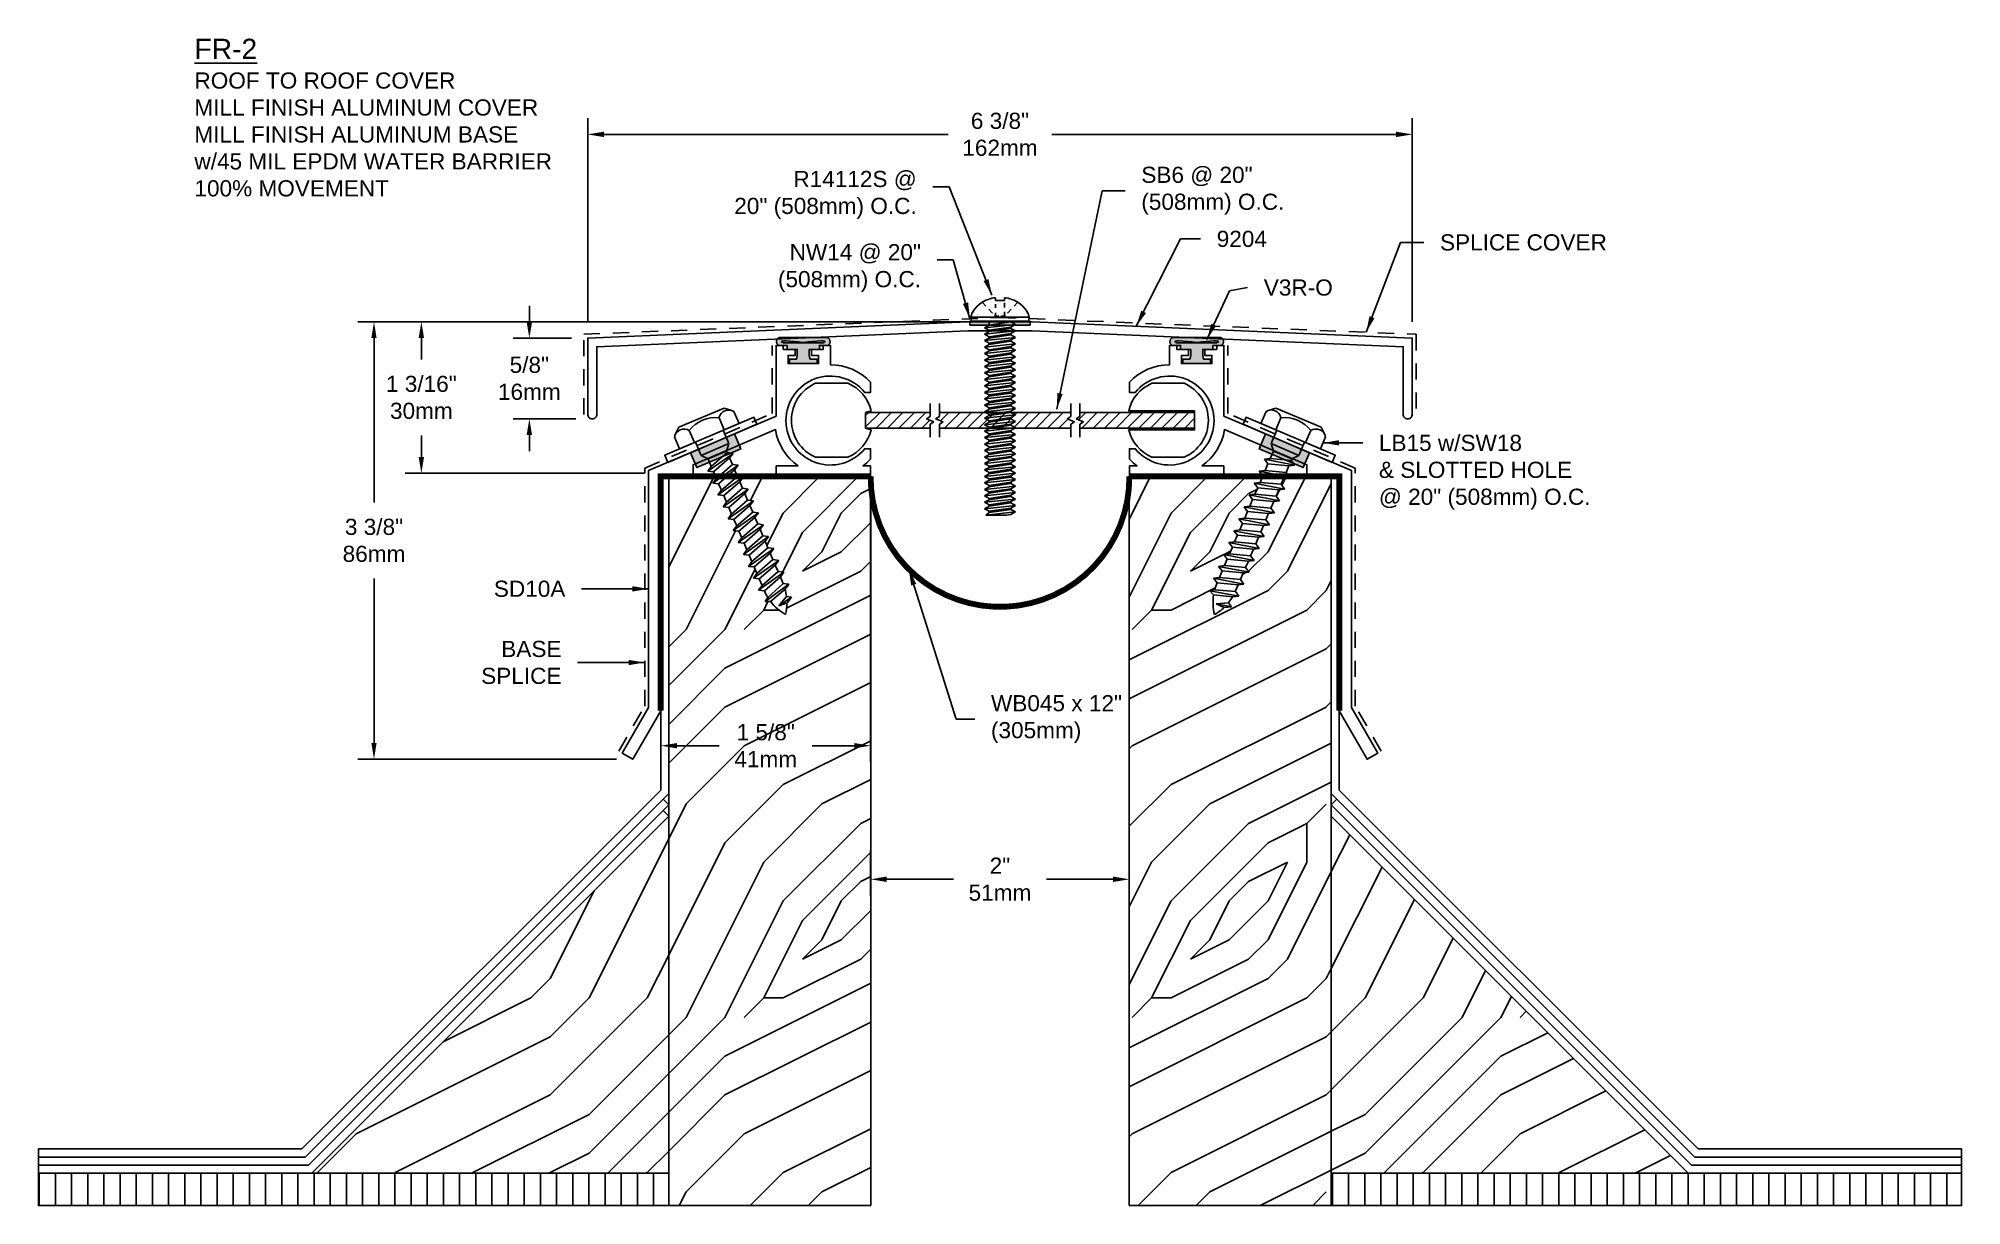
# Model space of a CAD drawing. Header units: inches. Extents: x 1 to 15.9, y 1.5 to 10.6.
import ezdxf

# ---------------------------------------------------------------- set-up
doc = ezdxf.new("R2010")
doc.units = ezdxf.units.IN
doc.header["$MEASUREMENT"] = 0
doc.linetypes.add('DASHED2', pattern=[0.375, 0.25, -0.125])
for name, color, linetype in [('ANCHORS', 4, 'Continuous'), ('CONDITIONS', 1, 'Continuous'), ('DIMENSIONS', 3, 'Continuous'), ('FILLERS', 2, 'Continuous'), ('METALS', 7, 'Continuous'), ('TEXT', 2, 'Continuous')]:
    doc.layers.add(name, color=color, linetype=linetype)
doc.styles.add('ARIAL', font='arial.ttf')
doc.dimstyles.new('Arial', dxfattribs={"dimtxt": 0.125, "dimasz": 0.125, "dimexe": 0.125, "dimexo": 0.125, "dimgap": 0.125, "dimtad": 0, "dimtih": 1, "dimtoh": 1, "dimdec": 4, "dimzin": 3, "dimdsep": 46, "dimlunit": 4, "dimtxsty": 'ARIAL', "dimcen": 0.125, "dimadec": 0, "dimazin": 0, "dimtfac": 1, "dimtdec": 4, "dimtofl": 0, "dimtmove": 0, "dimatfit": 3, "dimfxl": 0, "dimfrac": 2, "dimtolj": 1, "dimtzin": 0, "dimarcsym": 0})
pattern_1 = [(0, (0.6, 0.15), (3, 3), [0.15, -2.85]), (90, (1.8, 1.2), (-3, 3), [0.3, -2.7]), (45, (1.2, 0.9), (3e-16, 3), [0.2121, -0.6363, 0.2121, -0.4242, 1.485, -1.27294]), (45, (0.45, 0), (3e-16, 3), [0.21213, -0.42426, 0.21213, -3.39412]), (45, (1.5, 0.3), (3e-16, 3), [0.21213, -4.0305]), (45, (1.8, 0.15), (3e-16, 3), [0.21213, -4.0305]), (45, (1.35, 0.45), (3e-16, 3), [0.21213, -4.0305]), (45, (1.2, 0.6), (3e-16, 3), [0.42426, -3.8184]), (45, (1.95, 2.85), (3e-16, 3), [0.42426, -3.8184]), (45, (0.9, 0.75), (3e-16, 3), [0.8485, -3.3941]), (45, (0.75, 0.9), (3e-16, 3), [0.8485, -3.3941]), (45, (2.7, 1.8), (3e-16, 3), [0.8485, -3.3941]), (45, (0.6, 1.2), (3e-16, 3), [0.6364, -3.60624]), (45, (0, 1.65), (3e-16, 3), [0.6364, -3.60624]), (45, (0.3, 1.35), (3e-16, 3), [0.6364, -3.60624]), (45, (2.25, 2.25), (3e-16, 3), [1.06066, -3.182]), (45, (1.95, 2.4), (3e-16, 3), [1.06066, -3.182]), (45, (2.25, 1.65), (3e-16, 3), [1.4849, -2.7577]), (26.565, (0.9, 0.45), (3, 1e-09), [0.3354, -6.3728]), (26.565, (1.5, 1.35), (3, 1e-09), [0.3354, -6.3728]), (26.565, (1.35, 1.05), (3, 1e-09), [0.3354, -6.3728]), (26.565, (0.75, 0.15), (3, 1e-09), [0.6708, -6.0374]), (26.565, (1.35, 1.5), (3, 1e-09), [1.00623, -5.70197]), (26.565, (1.05, 1.65), (3, 1e-09), [1.34164, -5.36656]), (26.565, (0.75, 1.8), (3, 1e-09), [1.34164, -5.36656]), (26.565, (0.3, 2.7), (3, 1e-09), [1.34164, -5.36656]), (26.565, (0.3, 2.4), (3, 1e-09), [1.67705, -5.03115]), (26.565, (0.45, 2.1), (3, 1e-09), [1.67705, -5.03115]), (63.435, (1.5, 0.9), (2e-10, 3), [0.3354, -6.3728]), (63.435, (1.05, 0.6), (2e-10, 3), [0.3354, -6.3728]), (63.435, (0.6, 0.15), (2e-10, 3), [0.6708, -6.0374]), (63.435, (1.5, 0.6), (2e-10, 3), [0.6708, -6.0374]), (63.435, (0.3, 0), (2e-10, 3), [1.00623, -5.70197]), (63.435, (0, 0), (2e-10, 3), [1.34164, -5.36656]), (63.435, (2.7, 0.15), (2e-10, 3), [1.34164, -5.36656]), (63.435, (1.65, 0.45), (2e-10, 3), [1.34164, -5.36656]), (63.435, (2.25, 0.15), (2e-10, 3), [1.67705, -5.03115]), (63.435, (1.95, 0.3), (2e-10, 3), [1.67705, -5.03115])]

# ---------------------------------------------------------------- blocks, each defined once
blk = doc.blocks.new('9204')
blk.add_lwpolyline([(0.01, 0.07), (0, 0.06), (-0.01, 0.07), (-0.25, 0.07), (-3.188, -0.055), (-3.188, -0.646, 0.414214), (-3.154, -0.68), (-3.152, -0.68, 0.414214), (-3.118, -0.646), (-3.118, -0.122), (-0.249, 0), (0.249, 0), (3.118, -0.122), (3.118, -0.646, 0.414214), (3.152, -0.68), (3.154, -0.68, 0.414214), (3.188, -0.646), (3.188, -0.055), (0.25, 0.07)], format="xyb", close=True)
blk = doc.blocks.new('SB6')
h = blk.add_hatch()
h.set_pattern_fill('ANSI31', color=256, scale=0.5, style=0)
h.paths.add_polyline_path([(2.805, -0.06), (2.805, 0.06), (1.919, 0.06), (1.919, 0.03), (1.89, 0.011), (1.947, -0.011), (1.919, -0.03), (1.919, -0.06)])
h.paths.add_polyline_path([(1.849, -0.06), (1.849, -0.03), (1.877, -0.011), (1.82, 0.011), (1.849, 0.03), (1.849, 0.06), (0.832, 0.06), (0.832, 0.03), (0.803, 0.011), (0.86, -0.011), (0.832, -0.03), (0.832, -0.06)])
h.paths.add_polyline_path([(0.762, -0.06), (0.762, -0.03), (0.79, -0.011), (0.733, 0.011), (0.762, 0.03), (0.762, 0.06), (0.262, 0.06), (0.262, -0.06)])
for p, q in [((0.762, 0.03), (0.733, 0.011)), ((0.79, -0.011), (0.733, 0.011)), ((0.762, 0.13), (0.762, 0.03)), ((0.832, 0.03), (0.803, 0.011)), ((0.86, -0.011), (0.803, 0.011)), ((0.832, 0.13), (0.832, 0.03)), ((1.849, 0.03), (1.82, 0.011)), ((1.877, -0.011), (1.82, 0.011)), ((1.849, 0.13), (1.849, 0.03)), ((1.919, 0.03), (1.89, 0.011)), ((1.947, -0.011), (1.89, 0.011)), ((1.919, 0.13), (1.919, 0.03)), ((0.762, -0.03), (0.79, -0.011)), ((0.762, -0.03), (0.762, -0.13)), ((0.832, -0.03), (0.86, -0.011)), ((0.832, -0.03), (0.832, -0.13)), ((1.849, -0.03), (1.877, -0.011)), ((1.849, -0.03), (1.849, -0.13)), ((1.919, -0.03), (1.947, -0.011)), ((1.919, -0.03), (1.919, -0.13))]:
    blk.add_line(p, q)
for points in [[(0.304, 0.074, 0.233897), (0.125, 0.286), (-0.125, 0.286, 0.654654), (-0.125, -0.286), (0.125, -0.286, 0.233897), (0.304, -0.074), (0.262, -0.06), (0.262, 0.06)], [(2.805, 0.074), (2.296, 0.074, -0.233897), (2.475, 0.286), (2.725, 0.286, -0.654654), (2.725, -0.286), (2.475, -0.286, -0.233897), (2.296, -0.074), (2.805, -0.074)]]:
    blk.add_lwpolyline(points, format="xyb", close=True)
for points in [[(0.262, 0.06), (0.762, 0.06)], [(0.832, 0.06), (1.849, 0.06)], [(1.919, 0.06), (2.805, 0.06), (2.805, -0.06), (1.919, -0.06)], [(0.762, -0.06), (0.262, -0.06)], [(1.849, -0.06), (0.832, -0.06)]]:
    blk.add_lwpolyline(points)
blk = doc.blocks.new('*D2')
at = {"layer": 'Defpoints', "color": 0}
for p in [(8.419, 8.38), (3.955, 7.211), (5.805, 7.211)]:
    blk.add_point(p, dxfattribs=at)
at = {"layer": 'DIMENSIONS', "color": 0, "lineweight": -2}
for p, q in [((8.294, 8.38), (3.83, 8.38)), ((3.955, 8.255), (3.955, 8.09)), ((3.955, 7.336), (3.955, 7.502)), ((5.68, 7.211), (3.83, 7.211))]:
    blk.add_line(p, q, dxfattribs=at)
at = {"layer": 'DIMENSIONS', "color": 0}
for points in [[(3.934, 8.255), (3.976, 8.255), (3.955, 8.38)], [(3.934, 7.336), (3.976, 7.336), (3.955, 7.211)]]:
    blk.add_solid(points, dxfattribs=at)
at = {"layer": 'DIMENSIONS', "color": 0, "insert": (3.955, 7.796), "char_height": 0.125, "attachment_point": 5, "style": 'ARIAL'}
blk.add_mtext('\\A1;1 3/16"\\P30mm', dxfattribs=at)
blk = doc.blocks.new('*D3')
at = {"layer": 'Defpoints', "color": 0}
for p in [(7.429, 7.186), (5.806, 5.374), (7.429, 5.103)]:
    blk.add_point(p, dxfattribs=at)
at = {"layer": 'DIMENSIONS', "color": 0, "lineweight": -2}
for p, q in [((7.429, 7.061), (7.429, 4.978)), ((5.806, 5.249), (5.806, 4.978)), ((5.931, 5.103), (6.257, 5.103)), ((7.304, 5.103), (6.978, 5.103))]:
    blk.add_line(p, q, dxfattribs=at)
at = {"layer": 'DIMENSIONS', "color": 0}
for points in [[(5.931, 5.123), (5.931, 5.082), (5.806, 5.103)], [(7.304, 5.123), (7.304, 5.082), (7.429, 5.103)]]:
    blk.add_solid(points, dxfattribs=at)
at = {"layer": 'DIMENSIONS', "color": 0, "insert": (6.618, 5.103), "char_height": 0.125, "attachment_point": 5, "style": 'ARIAL'}
blk.add_mtext('\\A1;1 5/8"\\P41mm', dxfattribs=at)
blk = doc.blocks.new('*D4')
at = {"layer": 'Defpoints', "color": 0}
for p in [(5.241, 8.255), (4.79, 7.63), (5.275, 7.63)]:
    blk.add_point(p, dxfattribs=at)
at = {"layer": 'DIMENSIONS', "color": 0, "lineweight": -2}
for p, q in [((4.79, 8.38), (4.79, 8.505)), ((5.116, 8.255), (4.665, 8.255)), ((5.15, 7.63), (4.665, 7.63)), ((4.79, 7.505), (4.79, 7.38))]:
    blk.add_line(p, q, dxfattribs=at)
at = {"layer": 'DIMENSIONS', "color": 0}
for points in [[(4.769, 8.38), (4.811, 8.38), (4.79, 8.255)], [(4.769, 7.505), (4.811, 7.505), (4.79, 7.63)]]:
    blk.add_solid(points, dxfattribs=at)
at = {"layer": 'DIMENSIONS', "color": 0, "insert": (4.79, 7.943), "char_height": 0.125, "attachment_point": 5, "style": 'ARIAL'}
blk.add_mtext('\\A1;5/8"\\P16mm', dxfattribs=at)
blk = doc.blocks.new('*D5')
at = {"layer": 'Defpoints', "color": 0}
for p in [(7.429, 4.418), (9.429, 4.418), (9.429, 4.07)]:
    blk.add_point(p, dxfattribs=at)
at = {"layer": 'DIMENSIONS', "color": 0, "lineweight": -2}
for p, q in [((7.429, 4.293), (7.429, 3.945)), ((9.429, 4.293), (9.429, 3.945)), ((7.554, 4.07), (8.071, 4.07)), ((9.304, 4.07), (8.788, 4.07))]:
    blk.add_line(p, q, dxfattribs=at)
at = {"layer": 'DIMENSIONS', "color": 0}
for points in [[(7.554, 4.091), (7.554, 4.049), (7.429, 4.07)], [(9.304, 4.091), (9.304, 4.049), (9.429, 4.07)]]:
    blk.add_solid(points, dxfattribs=at)
at = {"layer": 'DIMENSIONS', "color": 0, "insert": (8.429, 4.07), "char_height": 0.125, "attachment_point": 5, "style": 'ARIAL'}
blk.add_mtext('\\A1;2"\\P51mm', dxfattribs=at)
blk = doc.blocks.new('*D6')
at = {"layer": 'Defpoints', "color": 0}
for p in [(11.617, 9.83), (5.241, 8.255), (11.617, 8.255)]:
    blk.add_point(p, dxfattribs=at)
at = {"layer": 'DIMENSIONS', "color": 0, "lineweight": -2}
for p, q in [((5.241, 8.38), (5.241, 9.955)), ((5.366, 9.83), (8.028, 9.83)), ((11.492, 9.83), (8.83, 9.83)), ((11.617, 8.38), (11.617, 9.955))]:
    blk.add_line(p, q, dxfattribs=at)
at = {"layer": 'DIMENSIONS', "color": 0}
for points in [[(5.366, 9.851), (5.366, 9.809), (5.241, 9.83)], [(11.492, 9.851), (11.492, 9.809), (11.617, 9.83)]]:
    blk.add_solid(points, dxfattribs=at)
at = {"layer": 'DIMENSIONS', "color": 0, "insert": (8.429, 9.83), "char_height": 0.125, "attachment_point": 5, "style": 'ARIAL'}
blk.add_mtext('\\A1;6 3/8"\\P162mm', dxfattribs=at)
blk = doc.blocks.new('NW14')
blk.add_hatch(color=256).paths.add_polyline_path([(0.2325, -0.03), (0.2325, 0), (-0.2325, 0), (-0.2325, -0.03)])
blk.add_lwpolyline([(-0.2325, -0.03), (0.2325, -0.03), (0.2325, 0), (-0.2325, 0)], close=True)
blk = doc.blocks.new('LB15')
for p, q in [((-0.19, 0.156), (-0.238, 0.116)), ((-0.19, 0.156), (0.19, 0.156)), ((0.19, 0.156), (0.238, 0.116)), ((-0.25, 0.102), (-0.25, 0)), ((-0.25, 0), (0.25, 0)), ((-0.125, 0), (-0.125, 0.102)), ((-0.117, -0.112), (-0.117, 0)), ((0.117, -0.112), (0.117, 0)), ((0.125, 0), (0.125, 0.102)), ((0.25, 0.102), (0.25, 0)), ((-0.078, -0.158), (-0.117, -0.112)), ((-0.117, -0.112), (0.117, -0.112)), ((0.078, -0.158), (0.117, -0.112)), ((0.117, -0.194), (-0.117, -0.244)), ((-0.117, -0.244), (-0.078, -0.221)), ((-0.117, -0.244), (-0.078, -0.266)), ((0.117, -0.294), (-0.117, -0.344)), ((-0.078, -0.221), (-0.078, -0.158)), ((0.078, -0.158), (-0.078, -0.158)), ((-0.078, -0.221), (0.078, -0.171)), ((-0.078, -0.266), (0.078, -0.216)), ((-0.078, -0.321), (-0.078, -0.266)), ((-0.078, -0.321), (0.078, -0.271)), ((0.078, -0.171), (0.078, -0.158)), ((0.117, -0.194), (0.078, -0.171)), ((0.117, -0.194), (0.078, -0.216)), ((0.078, -0.271), (0.078, -0.216)), ((0.117, -0.294), (0.078, -0.271)), ((0.117, -0.294), (0.078, -0.316)), ((-0.117, -0.344), (-0.078, -0.321)), ((-0.117, -0.344), (-0.078, -0.366)), ((0.117, -0.394), (-0.117, -0.444)), ((-0.117, -0.444), (-0.078, -0.421)), ((-0.117, -0.444), (-0.078, -0.466)), ((-0.078, -0.366), (0.078, -0.316)), ((-0.078, -0.421), (-0.078, -0.366)), ((-0.078, -0.421), (0.078, -0.371)), ((-0.078, -0.466), (0.078, -0.416)), ((0.078, -0.371), (0.078, -0.316)), ((0.117, -0.394), (0.078, -0.371)), ((0.117, -0.394), (0.078, -0.416)), ((0.078, -0.471), (0.078, -0.416)), ((0.117, -0.494), (-0.117, -0.544)), ((-0.117, -0.544), (-0.078, -0.521)), ((-0.117, -0.544), (-0.078, -0.566)), ((0.117, -0.594), (-0.117, -0.644)), ((-0.078, -0.521), (-0.078, -0.466)), ((-0.078, -0.521), (0.078, -0.471)), ((-0.078, -0.566), (0.078, -0.516)), ((-0.078, -0.621), (-0.078, -0.566)), ((-0.078, -0.621), (0.078, -0.571)), ((0.117, -0.494), (0.078, -0.471)), ((0.117, -0.494), (0.078, -0.516)), ((0.078, -0.571), (0.078, -0.516)), ((0.117, -0.594), (0.078, -0.571)), ((0.117, -0.594), (0.078, -0.616)), ((-0.117, -0.644), (-0.078, -0.621)), ((-0.117, -0.644), (-0.078, -0.666)), ((0.117, -0.694), (-0.117, -0.744)), ((-0.117, -0.744), (-0.078, -0.721)), ((-0.078, -0.666), (0.078, -0.616)), ((-0.078, -0.721), (-0.078, -0.666)), ((-0.078, -0.721), (0.078, -0.671)), ((-0.078, -0.766), (0.078, -0.716)), ((0.078, -0.671), (0.078, -0.616)), ((0.117, -0.694), (0.078, -0.671)), ((0.117, -0.694), (0.078, -0.716)), ((0.078, -0.771), (0.078, -0.716)), ((-0.117, -0.744), (-0.078, -0.766)), ((0.117, -0.794), (-0.117, -0.844)), ((-0.117, -0.844), (-0.078, -0.821)), ((-0.117, -0.844), (-0.078, -0.866)), ((-0.078, -0.821), (-0.078, -0.766)), ((-0.078, -0.821), (0.078, -0.771)), ((-0.078, -0.866), (0.078, -0.816)), ((-0.078, -0.921), (-0.078, -0.866)), ((-0.078, -0.921), (0.078, -0.871)), ((0.117, -0.794), (0.078, -0.771)), ((0.117, -0.794), (0.078, -0.816)), ((0.078, -0.871), (0.078, -0.816)), ((0.117, -0.894), (0.078, -0.871)), ((0.117, -0.894), (-0.117, -0.944)), ((-0.117, -0.944), (-0.078, -0.921)), ((-0.117, -0.944), (-0.078, -0.966)), ((0.117, -0.994), (-0.117, -1.044)), ((-0.117, -1.044), (-0.078, -1.021)), ((-0.078, -0.966), (0.078, -0.916)), ((-0.078, -1.021), (-0.078, -0.966)), ((-0.078, -1.021), (0.078, -0.971)), ((-0.078, -1.066), (0.078, -1.016)), ((0.117, -0.894), (0.078, -0.916)), ((0.078, -0.971), (0.078, -0.916)), ((0.117, -0.994), (0.078, -0.971)), ((0.117, -0.994), (0.078, -1.016)), ((0.078, -1.071), (0.078, -1.016)), ((-0.117, -1.044), (-0.078, -1.066)), ((0.117, -1.094), (-0.117, -1.144)), ((-0.117, -1.144), (-0.078, -1.121)), ((-0.117, -1.144), (-0.078, -1.166)), ((-0.078, -1.121), (-0.078, -1.066)), ((-0.078, -1.121), (0.078, -1.071)), ((-0.078, -1.166), (0.078, -1.116)), ((-0.078, -1.221), (-0.078, -1.166)), ((-0.078, -1.221), (0.078, -1.171)), ((0.117, -1.094), (0.078, -1.071)), ((0.117, -1.094), (0.078, -1.116)), ((0.078, -1.171), (0.078, -1.116)), ((0.117, -1.194), (0.078, -1.171)), ((0.117, -1.194), (-0.117, -1.244)), ((-0.117, -1.244), (-0.078, -1.221)), ((-0.117, -1.244), (-0.078, -1.266)), ((0.117, -1.294), (-0.105, -1.344)), ((-0.105, -1.344), (-0.074, -1.323)), ((-0.078, -1.266), (0.078, -1.216)), ((-0.074, -1.323), (0.078, -1.271)), ((-0.066, -1.362), (0.075, -1.317)), ((0.117, -1.294), (0.075, -1.317)), ((0.117, -1.194), (0.078, -1.216)), ((0.078, -1.266), (0.078, -1.216)), ((0.117, -1.294), (0.078, -1.271)), ((-0.105, -1.344), (-0.066, -1.362)), ((-0.022, -1.418), (0.063, -1.374)), ((0.096, -1.393), (-0.022, -1.418)), ((-0.022, -1.418), (0.047, -1.42)), ((0.096, -1.393), (0.047, -1.42)), ((0.096, -1.393), (0.063, -1.374))]:
    blk.add_line(p, q)
for centre, radius, start, end in [((-0.188, 0.057), 0.077, 35.7751, 144.2249), ((0, -0.126), 0.26, 61.2813, 118.7187), ((0.187, 0.057), 0.077, 35.7751, 144.2249), ((0.311, -1.266), 0.389, 180, 188.3837), ((-0.311, -1.266), 0.389, 343.9655, 352.4485), ((-0.311, -1.266), 0.389, 359.2771, 0), ((0.311, -1.266), 0.389, 194.3207, 216.9667), ((-0.311, -1.266), 0.389, 323.0333, 336.7752)]:
    blk.add_arc(centre, radius, start, end)
blk = doc.blocks.new('V3RforCM')
h = blk.add_hatch(color=256)
h.paths.add_polyline_path([(9.994, 10.304), (10.072, 10.304), (10.072, 10.335), (10.136, 10.335, 0.8111), (10.12, 10.397), (9.774, 10.397, 0.8111), (9.758, 10.335), (9.822, 10.335), (9.822, 10.304), (9.901, 10.304), (9.901, 10.257), (9.894, 10.23), (9.839, 10.23), (9.839, 10.195), (10.054, 10.195), (10.054, 10.23), (9.999, 10.23), (9.994, 10.257)])
edge = h.paths.add_edge_path(flags=16)
edge.add_spline(control_points=[(9.792, 10.356), (9.791, 10.357), (9.745, 10.378), (9.843, 10.369), (9.947, 10.358)], knot_values=[0.028497, 0.028497, 0.028497, 0.028497, 0.032831, 0.201023, 0.201023, 0.201023, 0.201023], degree=3, periodic=0)
edge.add_spline(control_points=[(9.947, 10.358), (10.051, 10.369), (10.149, 10.378), (10.103, 10.357), (10.102, 10.356)], knot_values=[0.028497, 0.028497, 0.028497, 0.028497, 0.196688, 0.201023, 0.201023, 0.201023, 0.201023], degree=3, periodic=0)
edge.add_line((10.102, 10.356), (9.792, 10.356))
blk.add_lwpolyline([(9.822, 10.304), (9.822, 10.335), (9.758, 10.335, -0.8111), (9.774, 10.397), (10.12, 10.397, -0.8111), (10.136, 10.335), (10.072, 10.335), (10.072, 10.304), (9.994, 10.304), (9.994, 10.257), (9.999, 10.23), (10.054, 10.23), (10.054, 10.195), (9.839, 10.195), (9.839, 10.23), (9.894, 10.23), (9.901, 10.257), (9.901, 10.304)], format="xyb", close=True)
blk.add_lwpolyline([(9.792, 10.356), (10.102, 10.356)])
for points in [[(9.792, 10.356), (9.791, 10.357), (9.745, 10.378), (9.843, 10.369), (9.947, 10.358)], [(10.102, 10.356), (10.103, 10.357), (10.149, 10.378), (10.051, 10.369), (9.947, 10.358)]]:
    blk.add_open_spline(points, degree=3, knots=[0.028497, 0.028497, 0.028497, 0.028497, 0.0328313, 0.2010226, 0.2010226, 0.2010226, 0.2010226])
blk = doc.blocks.new('*D13')
at = {"layer": 'Defpoints', "color": 0}
for p in [(8.419, 8.38), (3.589, 4.999), (5.589, 4.999)]:
    blk.add_point(p, dxfattribs=at)
at = {"layer": 'DIMENSIONS', "color": 0, "lineweight": -2}
for p, q in [((8.294, 8.38), (3.464, 8.38)), ((3.589, 8.255), (3.589, 6.984)), ((3.589, 5.124), (3.589, 6.396)), ((5.464, 4.999), (3.464, 4.999))]:
    blk.add_line(p, q, dxfattribs=at)
at = {"layer": 'DIMENSIONS', "color": 0}
for points in [[(3.568, 8.255), (3.609, 8.255), (3.589, 8.38)], [(3.568, 5.124), (3.609, 5.124), (3.589, 4.999)]]:
    blk.add_solid(points, dxfattribs=at)
at = {"layer": 'DIMENSIONS', "color": 0, "insert": (3.589, 6.69), "char_height": 0.125, "attachment_point": 5, "style": 'ARIAL'}
blk.add_mtext('\\A1;3 3/8"\\P86mm', dxfattribs=at)
blk = doc.blocks.new('R14112')
for p, q in [((-0.034, 0.161), (-0.034, 0.182)), ((-0.034, 0.161), (0.034, 0.161)), ((0.034, 0.161), (0.034, 0.182)), ((-0.226, 0.031), (0.226, 0.031)), ((-0.226, 0.031), (-0.22, 0)), ((-0.22, 0), (0.22, 0)), ((-0.109, 0.116), (-0.133, 0.141)), ((-0.057, 0.062), (-0.086, 0.092)), ((-0.085, 0), (-0.085, -0.03)), ((-0.034, 0.038), (-0.042, 0.046)), ((-0.034, 0.103), (-0.034, 0.131)), ((-0.034, 0.038), (-0.034, 0.065)), ((-0.034, 0.038), (-0.01, 0.038)), ((0.01, 0.038), (0.034, 0.038)), ((0.034, 0.106), (0.034, 0.142)), ((0.034, 0.038), (0.034, 0.073)), ((0.034, 0.038), (0.042, 0.046)), ((0.057, 0.062), (0.086, 0.092)), ((0.085, 0), (0.085, -0.005)), ((0.109, 0.116), (0.133, 0.141)), ((0.226, 0.031), (0.22, 0)), ((-0.119, -0.05), (0.119, -0.025)), ((-0.119, -0.05), (-0.085, -0.03)), ((-0.119, -0.05), (-0.085, -0.07)), ((-0.119, -0.1), (0.119, -0.075)), ((-0.119, -0.1), (-0.085, -0.08)), ((-0.119, -0.1), (-0.085, -0.12)), ((-0.119, -0.15), (0.119, -0.125)), ((-0.119, -0.15), (-0.085, -0.13)), ((-0.085, -0.03), (0.085, -0.005)), ((-0.085, -0.07), (0.085, -0.045)), ((-0.085, -0.08), (0.085, -0.055)), ((-0.085, -0.07), (-0.085, -0.08)), ((-0.085, -0.12), (0.085, -0.095)), ((-0.085, -0.13), (0.085, -0.105)), ((-0.085, -0.12), (-0.085, -0.13)), ((-0.085, -0.17), (0.085, -0.145)), ((0.119, -0.025), (0.085, -0.005)), ((0.119, -0.025), (0.085, -0.045)), ((0.085, -0.045), (0.085, -0.055)), ((0.119, -0.075), (0.085, -0.055)), ((0.119, -0.075), (0.085, -0.095)), ((0.085, -0.095), (0.085, -0.105)), ((0.119, -0.125), (0.085, -0.105)), ((0.119, -0.125), (0.085, -0.145)), ((0.085, -0.145), (0.085, -0.155)), ((-0.119, -0.15), (-0.085, -0.17)), ((-0.119, -0.2), (0.119, -0.175)), ((-0.119, -0.2), (-0.085, -0.18)), ((-0.119, -0.2), (-0.085, -0.22)), ((-0.119, -0.25), (0.119, -0.225)), ((-0.119, -0.25), (-0.085, -0.23)), ((-0.119, -0.25), (-0.085, -0.27)), ((-0.119, -0.3), (0.119, -0.275)), ((-0.119, -0.3), (-0.085, -0.28)), ((-0.085, -0.18), (0.085, -0.155)), ((-0.085, -0.17), (-0.085, -0.18)), ((-0.085, -0.22), (0.085, -0.195)), ((-0.085, -0.23), (0.085, -0.205)), ((-0.085, -0.22), (-0.085, -0.23)), ((-0.085, -0.27), (0.085, -0.245)), ((-0.085, -0.28), (0.085, -0.255)), ((-0.085, -0.27), (-0.085, -0.28)), ((-0.085, -0.32), (0.085, -0.295)), ((0.119, -0.175), (0.085, -0.155)), ((0.119, -0.175), (0.085, -0.195)), ((0.085, -0.195), (0.085, -0.205)), ((0.119, -0.225), (0.085, -0.205)), ((0.119, -0.225), (0.085, -0.245)), ((0.085, -0.245), (0.085, -0.255)), ((0.119, -0.275), (0.085, -0.255)), ((0.119, -0.275), (0.085, -0.295)), ((0.085, -0.295), (0.085, -0.305)), ((-0.119, -0.3), (-0.085, -0.32)), ((-0.119, -0.35), (0.119, -0.325)), ((-0.119, -0.35), (-0.085, -0.33)), ((-0.119, -0.35), (-0.085, -0.37)), ((-0.119, -0.4), (0.119, -0.375)), ((-0.119, -0.4), (-0.085, -0.38)), ((-0.119, -0.4), (-0.085, -0.42)), ((-0.119, -0.45), (0.119, -0.425)), ((-0.119, -0.45), (-0.085, -0.43)), ((-0.085, -0.33), (0.085, -0.305)), ((-0.085, -0.32), (-0.085, -0.33)), ((-0.085, -0.37), (0.085, -0.345)), ((-0.085, -0.38), (0.085, -0.355)), ((-0.085, -0.37), (-0.085, -0.38)), ((-0.085, -0.42), (0.085, -0.395)), ((-0.085, -0.43), (0.085, -0.405)), ((-0.085, -0.42), (-0.085, -0.43)), ((-0.085, -0.47), (0.085, -0.445)), ((0.119, -0.325), (0.085, -0.305)), ((0.119, -0.325), (0.085, -0.345)), ((0.085, -0.345), (0.085, -0.355)), ((0.119, -0.375), (0.085, -0.355)), ((0.119, -0.375), (0.085, -0.395)), ((0.085, -0.395), (0.085, -0.405)), ((0.119, -0.425), (0.085, -0.405)), ((0.119, -0.425), (0.085, -0.445)), ((0.085, -0.445), (0.085, -0.455)), ((-0.119, -0.45), (-0.085, -0.47)), ((-0.119, -0.5), (0.119, -0.475)), ((-0.119, -0.5), (-0.085, -0.48)), ((-0.119, -0.5), (-0.085, -0.52)), ((-0.119, -0.55), (0.119, -0.525)), ((-0.119, -0.55), (-0.085, -0.53)), ((-0.119, -0.55), (-0.085, -0.57)), ((-0.119, -0.6), (0.119, -0.575)), ((-0.119, -0.6), (-0.085, -0.58)), ((-0.085, -0.48), (0.085, -0.455)), ((-0.085, -0.47), (-0.085, -0.48)), ((-0.085, -0.52), (0.085, -0.495)), ((-0.085, -0.53), (0.085, -0.505)), ((-0.085, -0.52), (-0.085, -0.53)), ((-0.085, -0.57), (0.085, -0.545)), ((-0.085, -0.58), (0.085, -0.555)), ((-0.085, -0.57), (-0.085, -0.58)), ((-0.085, -0.62), (0.085, -0.595)), ((0.119, -0.475), (0.085, -0.455)), ((0.119, -0.475), (0.085, -0.495)), ((0.085, -0.495), (0.085, -0.505)), ((0.119, -0.525), (0.085, -0.505)), ((0.119, -0.525), (0.085, -0.545)), ((0.085, -0.545), (0.085, -0.555)), ((0.119, -0.575), (0.085, -0.555)), ((0.119, -0.575), (0.085, -0.595)), ((0.085, -0.595), (0.085, -0.605)), ((-0.119, -0.6), (-0.085, -0.62)), ((-0.119, -0.65), (0.119, -0.625)), ((-0.119, -0.65), (-0.085, -0.63)), ((-0.119, -0.65), (-0.085, -0.67)), ((-0.119, -0.7), (0.119, -0.675)), ((-0.119, -0.7), (-0.085, -0.68)), ((-0.119, -0.7), (-0.085, -0.72)), ((-0.119, -0.75), (0.119, -0.725)), ((-0.119, -0.75), (-0.085, -0.73)), ((-0.085, -0.63), (0.085, -0.605)), ((-0.085, -0.62), (-0.085, -0.63)), ((-0.085, -0.67), (0.085, -0.645)), ((-0.085, -0.68), (0.085, -0.655)), ((-0.085, -0.67), (-0.085, -0.68)), ((-0.085, -0.72), (0.085, -0.695)), ((-0.085, -0.73), (0.085, -0.705)), ((-0.085, -0.72), (-0.085, -0.73)), ((0.119, -0.625), (0.085, -0.605)), ((0.119, -0.625), (0.085, -0.645)), ((0.085, -0.645), (0.085, -0.655)), ((0.119, -0.675), (0.085, -0.655)), ((0.119, -0.675), (0.085, -0.695)), ((0.085, -0.695), (0.085, -0.705)), ((0.119, -0.725), (0.085, -0.705)), ((0.119, -0.725), (0.085, -0.745)), ((-0.119, -0.75), (-0.085, -0.77)), ((-0.119, -0.8), (0.119, -0.775)), ((-0.119, -0.8), (-0.085, -0.78)), ((-0.119, -0.8), (-0.085, -0.82)), ((-0.119, -0.85), (0.119, -0.825)), ((-0.119, -0.85), (-0.085, -0.83)), ((-0.119, -0.85), (-0.085, -0.87)), ((-0.119, -0.9), (0.119, -0.875)), ((-0.119, -0.9), (-0.085, -0.88)), ((-0.085, -0.77), (0.085, -0.745)), ((-0.085, -0.78), (0.085, -0.755)), ((-0.085, -0.77), (-0.085, -0.78)), ((-0.085, -0.82), (0.085, -0.795)), ((-0.085, -0.83), (0.085, -0.805)), ((-0.085, -0.82), (-0.085, -0.83)), ((-0.085, -0.87), (0.085, -0.845)), ((-0.085, -0.88), (0.085, -0.855)), ((-0.085, -0.87), (-0.085, -0.88)), ((0.085, -0.745), (0.085, -0.755)), ((0.119, -0.775), (0.085, -0.755)), ((0.119, -0.775), (0.085, -0.795)), ((0.085, -0.795), (0.085, -0.805)), ((0.119, -0.825), (0.085, -0.805)), ((0.119, -0.825), (0.085, -0.845)), ((0.085, -0.845), (0.085, -0.855)), ((0.119, -0.875), (0.085, -0.855)), ((0.119, -0.875), (0.085, -0.895)), ((-0.119, -0.9), (-0.085, -0.92)), ((-0.119, -0.95), (0.119, -0.925)), ((-0.119, -0.95), (-0.085, -0.93)), ((-0.119, -0.95), (-0.085, -0.97)), ((-0.119, -1), (0.119, -0.975)), ((-0.119, -1), (-0.085, -0.98)), ((-0.119, -1), (-0.085, -1.02)), ((-0.119, -1.05), (0.119, -1.025)), ((-0.119, -1.05), (-0.085, -1.03)), ((-0.085, -0.92), (0.085, -0.895)), ((-0.085, -0.93), (0.085, -0.905)), ((-0.085, -0.92), (-0.085, -0.93)), ((-0.085, -0.97), (0.085, -0.945)), ((-0.085, -0.98), (0.085, -0.955)), ((-0.085, -0.97), (-0.085, -0.98)), ((-0.085, -1.02), (0.085, -0.995)), ((-0.085, -1.03), (0.085, -1.005)), ((-0.085, -1.02), (-0.085, -1.03)), ((0.085, -0.895), (0.085, -0.905)), ((0.119, -0.925), (0.085, -0.905)), ((0.119, -0.925), (0.085, -0.945)), ((0.085, -0.945), (0.085, -0.955)), ((0.119, -0.975), (0.085, -0.955)), ((0.119, -0.975), (0.085, -0.995)), ((0.085, -0.995), (0.085, -1.005)), ((0.119, -1.025), (0.085, -1.005)), ((0.119, -1.025), (0.085, -1.045)), ((-0.119, -1.05), (-0.085, -1.07)), ((-0.119, -1.1), (0.119, -1.075)), ((-0.119, -1.1), (-0.085, -1.08)), ((-0.119, -1.1), (-0.085, -1.12)), ((-0.119, -1.15), (0.119, -1.125)), ((-0.119, -1.15), (-0.085, -1.13)), ((-0.119, -1.15), (-0.085, -1.17)), ((-0.119, -1.2), (0.119, -1.175)), ((-0.119, -1.2), (-0.085, -1.18)), ((-0.085, -1.07), (0.085, -1.045)), ((-0.085, -1.08), (0.085, -1.055)), ((-0.085, -1.07), (-0.085, -1.08)), ((-0.085, -1.12), (0.085, -1.095)), ((-0.085, -1.13), (0.085, -1.105)), ((-0.085, -1.12), (-0.085, -1.13)), ((-0.085, -1.17), (0.085, -1.145)), ((-0.085, -1.18), (0.085, -1.155)), ((-0.085, -1.17), (-0.085, -1.18)), ((0.085, -1.045), (0.085, -1.055)), ((0.119, -1.075), (0.085, -1.055)), ((0.119, -1.075), (0.085, -1.095)), ((0.085, -1.095), (0.085, -1.105)), ((0.119, -1.125), (0.085, -1.105)), ((0.119, -1.125), (0.085, -1.145)), ((0.085, -1.145), (0.085, -1.155)), ((0.119, -1.175), (0.085, -1.155)), ((0.119, -1.175), (0.085, -1.195)), ((-0.119, -1.2), (-0.085, -1.22)), ((-0.119, -1.25), (0.119, -1.225)), ((-0.119, -1.25), (-0.085, -1.23)), ((-0.119, -1.25), (-0.085, -1.27)), ((-0.119, -1.3), (0.119, -1.275)), ((-0.119, -1.3), (-0.085, -1.28)), ((-0.119, -1.3), (-0.085, -1.32)), ((-0.119, -1.35), (0.119, -1.325)), ((-0.119, -1.35), (-0.085, -1.33)), ((-0.085, -1.22), (0.085, -1.195)), ((-0.085, -1.23), (0.085, -1.205)), ((-0.085, -1.22), (-0.085, -1.23)), ((-0.085, -1.27), (0.085, -1.245)), ((-0.085, -1.28), (0.085, -1.255)), ((-0.085, -1.27), (-0.085, -1.28)), ((-0.085, -1.32), (0.085, -1.295)), ((-0.085, -1.33), (0.085, -1.305)), ((-0.085, -1.32), (-0.085, -1.33)), ((0.085, -1.195), (0.085, -1.205)), ((0.119, -1.225), (0.085, -1.205)), ((0.119, -1.225), (0.085, -1.245)), ((0.085, -1.245), (0.085, -1.255)), ((0.119, -1.275), (0.085, -1.255)), ((0.119, -1.275), (0.085, -1.295)), ((0.085, -1.295), (0.085, -1.305)), ((0.119, -1.325), (0.085, -1.305)), ((0.119, -1.325), (0.085, -1.345)), ((-0.119, -1.35), (-0.085, -1.37)), ((-0.119, -1.4), (0.119, -1.375)), ((-0.119, -1.4), (-0.085, -1.38)), ((-0.119, -1.4), (-0.085, -1.42)), ((-0.119, -1.45), (0.119, -1.425)), ((-0.119, -1.45), (-0.085, -1.43)), ((-0.119, -1.45), (-0.085, -1.47)), ((-0.11, -1.5), (0.119, -1.475)), ((-0.11, -1.5), (-0.085, -1.48)), ((-0.085, -1.37), (0.085, -1.345)), ((-0.085, -1.38), (0.085, -1.355)), ((-0.085, -1.37), (-0.085, -1.38)), ((-0.085, -1.42), (0.085, -1.395)), ((-0.085, -1.43), (0.085, -1.405)), ((-0.085, -1.42), (-0.085, -1.43)), ((-0.085, -1.47), (0.085, -1.445)), ((-0.085, -1.48), (0.085, -1.455)), ((-0.085, -1.47), (-0.085, -1.48)), ((0.085, -1.345), (0.085, -1.355)), ((0.119, -1.375), (0.085, -1.355)), ((0.119, -1.375), (0.085, -1.395)), ((0.085, -1.395), (0.085, -1.405)), ((0.119, -1.425), (0.085, -1.405)), ((0.119, -1.425), (0.085, -1.445)), ((0.085, -1.445), (0.085, -1.455)), ((0.119, -1.475), (0.085, -1.455)), ((0.119, -1.475), (0.085, -1.495)), ((-0.11, -1.5), (0.048, -1.5)), ((0.048, -1.5), (0.085, -1.495))]:
    blk.add_line(p, q)
for centre, radius, start, end in [((-0.016, -0.051), 0.232, 108.4084, 128.7816), ((0, -0.1), 0.284, 96.8718, 108.4084), ((0, -0.1), 0.284, 71.5916, 83.1282), ((0.016, -0.051), 0.232, 51.2184, 71.5916), ((-0.08, 0), 0.149, 152.7282, 167.9922), ((-0.041, -0.02), 0.192, 128.7816, 152.7282), ((0.041, -0.02), 0.192, 27.2718, 51.2184), ((0.08, 0), 0.149, 12.0078, 27.2718)]:
    blk.add_arc(centre, radius, start, end)
blk = doc.blocks.new('SD10A')
blk.add_lwpolyline([(1.046, 13.97), (1.046, 14.001), (0.991, 14.001), (0.991, 13.454), (0.005, 13.033), (0.005, 11.202), (-0.199, 10.848), (-0.117, 10.801), (0.099, 11.176), (0.099, 12.989), (0.349, 12.989), (0.349, 13.078), (0.986, 13.35, 0.199618), (1.161, 13.069), (0.992, 13.069), (0.992, 12.989), (1.722, 12.989), (1.722, 13.069), (1.662, 13.069, 0.046772), (1.722, 13.122), (1.722, 13.202), (1.677, 13.202, -2.798648), (1.677, 13.638), (1.722, 13.638), (1.722, 13.718, 0.204293), (1.411, 13.851), (1.411, 14.001), (1.356, 14.001), (1.356, 13.97), (1.264, 13.97), (1.264, 13.923), (1.319, 13.923), (1.319, 13.861), (1.084, 13.861), (1.084, 13.923), (1.139, 13.923), (1.139, 13.97)], format="xyb", close=True)

msp = doc.modelspace()

# ---------------------------------------------------------------- hatches: boundary and pattern name
at = {"layer": 'CONDITIONS'}
h = msp.add_hatch(dxfattribs=at)
h.set_pattern_fill('WOODFACE', color=256, scale=3, style=0)
h.set_pattern_definition(pattern_1)
h.paths.add_polyline_path([(7.42928, 7.16689, -0.00482274), (7.42928, 7.18619), (6.4489, 7.18619), (6.41703, 7.1437), (6.43858, 7.09322), (6.48336, 7.08782), (6.4563, 7.05174), (6.47785, 7.00125), (6.52263, 6.99585), (6.49556, 6.95977), (6.51712, 6.90928), (6.5619, 6.90388), (6.53483, 6.8678), (6.55639, 6.81732), (6.60117, 6.81191), (6.5741, 6.77583), (6.59566, 6.72535), (6.64044, 6.71995), (6.61337, 6.68387), (6.63492, 6.63338), (6.6797, 6.62798), (6.65264, 6.5919), (6.67419, 6.54141), (6.71897, 6.53601), (6.6919, 6.49993), (6.71346, 6.44945), (6.75824, 6.44404), (6.73117, 6.40796), (6.75274, 6.35746), (6.79751, 6.35208), (6.76777, 6.31368, -0.03703098), (6.77906, 6.25731), (6.8171, 6.25272), (6.78203, 6.20866, -0.06003224), (6.77074, 6.11635, -0.09913477), (6.65596, 6.21695), (6.61297, 6.21892), (6.63318, 6.25014, -0.03659691), (6.60711, 6.30062), (6.56233, 6.30603), (6.58939, 6.34211), (6.56784, 6.39259), (6.52306, 6.39799), (6.55013, 6.43407), (6.52857, 6.48456), (6.48379, 6.48996), (6.51086, 6.52604), (6.4893, 6.57653), (6.44452, 6.58193), (6.47159, 6.61801), (6.45003, 6.66849), (6.40525, 6.6739), (6.43232, 6.70998), (6.41077, 6.76046), (6.36599, 6.76586), (6.39305, 6.80194), (6.3715, 6.85243), (6.32672, 6.85783), (6.35379, 6.89391), (6.33223, 6.9444), (6.28745, 6.9498), (6.31452, 6.98588), (6.29296, 7.03636), (6.24818, 7.04177), (6.27525, 7.07785), (6.25369, 7.12833), (6.20891, 7.13373), (6.23598, 7.16981), (6.22899, 7.18619), (5.86778, 7.18619), (5.86778, 4.73388), (5.86778, 1.54691), (7.42928, 1.54691)])
h.paths.add_polyline_path([(6.35018, 5.30186), (6.88437, 5.30186), (6.88437, 4.90339), (6.35018, 4.90339)], flags=24)
h = msp.add_hatch(dxfattribs=at)
h.set_pattern_fill('WOODFACE', color=256, scale=3, style=0)
h.set_pattern_definition(pattern_1)
h.paths.add_polyline_path([(10.99078, 7.18619), (10.80328, 7.18619), (10.66442, 7.18619), (10.66927, 7.17972), (10.62449, 7.17432), (10.60293, 7.12383), (10.63, 7.08775), (10.58522, 7.08235), (10.56366, 7.03186), (10.59073, 6.99578), (10.54595, 6.99038), (10.5244, 6.9399), (10.55147, 6.90382), (10.50668, 6.89841), (10.48513, 6.84793), (10.5122, 6.81185), (10.46742, 6.80645), (10.44586, 6.75596), (10.47293, 6.71988), (10.42815, 6.71448), (10.40659, 6.66399), (10.43366, 6.62791), (10.38888, 6.62251), (10.36732, 6.57203), (10.39439, 6.53595), (10.34961, 6.53054), (10.32806, 6.48006), (10.35513, 6.44398), (10.31034, 6.43858), (10.28879, 6.38809), (10.31586, 6.35201), (10.27108, 6.34661), (10.24951, 6.2961), (10.27659, 6.26004), (10.22829, 6.25497, -0.03703098), (10.19538, 6.20783), (10.21838, 6.17718), (10.1623, 6.17204, -0.06003224), (10.08782, 6.11635, -0.09913477), (10.0811, 6.26883), (10.05278, 6.30124), (10.08931, 6.30823, -0.03659691), (10.10774, 6.36198), (10.08067, 6.39806), (10.12546, 6.40346), (10.14701, 6.45395), (10.11994, 6.49003), (10.16472, 6.49543), (10.18628, 6.54592), (10.15921, 6.582), (10.20399, 6.5874), (10.22555, 6.63788), (10.19848, 6.67396), (10.24326, 6.67937), (10.26482, 6.72985), (10.23775, 6.76593), (10.28253, 6.77133), (10.30408, 6.82182), (10.27701, 6.8579), (10.3218, 6.8633), (10.34335, 6.91379), (10.31628, 6.94987), (10.36106, 6.95527), (10.38262, 7.00575), (10.35555, 7.04183), (10.40033, 7.04724), (10.42189, 7.09772), (10.39482, 7.1338), (10.4396, 7.1392), (10.45966, 7.18619), (9.42928, 7.18619, -0.00482274), (9.42928, 7.16689), (9.42928, 1.54691), (10.99078, 1.54691), (10.99078, 2.04691)])
h.paths.add_polyline_path([(8.31093, 5.52607), (9.47311, 5.52607), (9.47311, 5.09084), (8.31093, 5.09084)], flags=9)
h = msp.add_hatch(dxfattribs=at)
h.set_pattern_fill('WOODFACE', color=256, scale=3, style=0)
h.set_pattern_definition(pattern_1)
h.paths.add_polyline_path([(5.86778, 1.79691), (5.86778, 2.04691), (5.86778, 4.55711), (3.10758, 1.79691)])
h = msp.add_hatch(dxfattribs=at)
h.set_pattern_fill('WOODFACE', color=256, scale=3, style=0)
h.set_pattern_definition(pattern_1)
h.paths.add_polyline_path([(10.99078, 1.79691), (13.75097, 1.79691), (10.99078, 4.55711)])
h = msp.add_hatch(dxfattribs=at)
h.set_pattern_fill('ANSI31', color=256, angle=45, style=0)
h.paths.add_polyline_path([(5.86778, 1.54691), (5.86778, 1.79691), (0.99437, 1.79691), (0.99437, 1.54691)])
h = msp.add_hatch(dxfattribs=at)
h.set_pattern_fill('ANSI31', color=256, angle=45, style=0)
h.paths.add_polyline_path([(15.86419, 1.54691), (15.86419, 1.79691), (13.75097, 1.79691), (10.99078, 1.79691), (10.99078, 1.54691)])
at = {"layer": 'METALS'}
for points in [[(6.37515, 7.51322), (6.0354, 7.36815), (6.08449, 7.25319), (6.42424, 7.39826)], [(10.4834, 7.51322), (10.43432, 7.39826), (10.77407, 7.25319), (10.82315, 7.36815)]]:
    msp.add_hatch(color=256, dxfattribs=at).paths.add_polyline_path(points)

# ---------------------------------------------------------------- linework, layer by layer
at = {"layer": 'CONDITIONS'}
for p, q in [((5.82358, 4.6013), (5.86778, 4.55711)), ((0.99437, 1.92191), (0.99437, 1.98441)), ((5.86778, 1.54691), (5.86778, 2.04691)), ((10.99078, 1.54691), (10.99078, 2.04691))]:
    msp.add_line(p, q, dxfattribs=at)
for points in [[(5.86778, 4.73388), (3.0558, 1.92191), (0.99437, 1.92191), (0.99437, 1.98441), (3.02991, 1.98441), (5.80603, 4.75977), (5.80603, 7.18619), (5.86778, 7.18619)], [(7.42928, 1.54691), (7.42928, 7.18619), (5.86778, 7.18619), (5.86778, 1.54691)], [(9.42928, 1.54691), (9.42928, 7.18619), (10.99078, 7.18619), (10.99078, 1.54691)], [(10.99078, 4.73388), (13.80275, 1.92191), (15.86419, 1.92191), (15.86419, 1.98441), (13.82864, 1.98441), (11.05253, 4.75977), (11.05253, 7.18619), (10.99078, 7.18619)], [(5.82358, 4.68969), (5.86778, 4.6455), (3.08169, 1.85941), (0.99437, 1.85941), (0.99437, 1.92191), (3.0558, 1.92191)], [(11.03497, 4.68969), (10.99078, 4.6455), (13.77686, 1.85941), (15.86419, 1.85941), (15.86419, 1.92191), (13.80275, 1.92191)]]:
    msp.add_lwpolyline(points, close=True, dxfattribs=at)
for points in [[(5.86778, 4.55711), (3.10758, 1.79691), (0.99437, 1.79691), (0.99437, 1.85941), (3.08169, 1.85941), (5.82358, 4.6013)], [(10.99078, 4.55711), (13.75097, 1.79691), (15.86419, 1.79691), (15.86419, 1.85941), (13.77686, 1.85941), (11.03497, 4.6013)], [(5.86778, 1.79691), (0.99437, 1.79691), (0.99437, 1.54691), (5.86778, 1.54691)], [(10.99078, 1.79691), (15.86419, 1.79691), (15.86419, 1.54691), (10.99078, 1.54691)]]:
    msp.add_lwpolyline(points, dxfattribs=at)
at = {"layer": 'FILLERS'}
msp.add_lwpolyline([(5.80603, 5.37369, 0.045, 0.045, 0), (5.80603, 7.18619, 0.045, 0.045, 0), (7.42928, 7.18619, 0.045, 0.045, 1.00969223), (9.42928, 7.18619, 0.045, 0.045, 0), (11.05253, 7.18619, 0.045, 0.045, 0), (11.05253, 5.37369, 0, 0, 0)], format="xyseb", dxfattribs=at)
at = {"layer": 'METALS', "linetype": 'DASHED2', "ltscale": 0.5}
for points in [[(5.21128, 7.66427), (5.21128, 8.28408), (8.42931, 8.41421), (11.64728, 8.28408), (11.64728, 7.66427)], [(5.48138, 5.06119), (5.68228, 5.40914), (5.68228, 7.25), (6.66828, 7.671), (6.66828, 8.19819)], [(11.37717, 5.06119), (11.17628, 5.40914), (11.17628, 7.25), (10.19028, 7.671), (10.19028, 8.19819)]]:
    msp.add_lwpolyline(points, dxfattribs=at)
at = {"layer": 'METALS'}
for points in [[(5.8604, 7.29343), (6.55015, 7.58794), (6.52659, 7.64312), (5.83684, 7.34861)], [(10.99815, 7.29343), (10.3084, 7.58794), (10.33196, 7.64312), (11.02172, 7.34861)]]:
    msp.add_lwpolyline(points, close=True, dxfattribs=at)
for points in [[(6.37515, 7.51322), (6.0354, 7.36815), (6.08449, 7.25319), (6.42424, 7.39826), (6.37515, 7.51322)], [(10.4834, 7.51322), (10.82315, 7.36815), (10.77407, 7.25319), (10.43432, 7.39826), (10.4834, 7.51322)]]:
    msp.add_lwpolyline(points, dxfattribs=at)

# ---------------------------------------------------------------- block references
msp.add_blockref('SD10A', (5.70689, -5.80279))
at = {"xscale": -1}
msp.add_blockref('SD10A', (11.15166, -5.80279), dxfattribs=at)
at = {"layer": 'ANCHORS'}
for name, p in [('R14112', (8.42928, 8.38519)), ('NW14', (8.42928, 8.38519)), ('SB6', (7.12856, 7.61919))]:
    msp.add_blockref(name, p, dxfattribs=at)
for p, rotation in [((6.18172, 7.49587), 23.12140090025632), ((10.67684, 7.49587), 336.8785990997436)]:
    msp.add_blockref('LB15', p, dxfattribs=dict(at, rotation=rotation))
at = {"layer": 'FILLERS', "xscale": -1}
msp.add_blockref('V3RforCM', (16.85527, -2.13717), dxfattribs=at)
at = {"layer": 'FILLERS'}
msp.add_blockref('V3RforCM', (0.00328, -2.13717), dxfattribs=at)
at = {"layer": 'METALS'}
msp.add_blockref('9204', (8.42928, 8.31027), dxfattribs=at)

# ---------------------------------------------------------------- texts
at = {"layer": 'TEXT', "insert": (2.20033, 10.5695), "char_height": 0.15625, "width": 3.3125, "attachment_point": 1, "style": 'ARIAL'}
msp.add_mtext('{\\LFR-2\\P\\H0.8x;\\lROOF TO ROOF COVER\\PMILL FINISH ALUMINUM COVER\\PMILL FINISH ALUMINUM BASE\\Pw/45 MIL EPDM WATER BARRIER\\P100% MOVEMENT}', dxfattribs=at)
at = {"layer": 'TEXT', "char_height": 0.125, "style": 'ARIAL'}
for s, insert, attachment_point in [('R14112S @\\P20" (508mm) O.C.', (7.78529, 9.36227), 6), ('SB6 @ 20"\\P(508mm) O.C.', (9.52206, 9.39454), 4), ('9204', (10.10501, 9.02121), 4), ('\\A1;NW14 @ 20"\\P(508mm) O.C.', (7.81824, 8.7962), 6), ('SPLICE COVER', (11.83139, 8.99399), 4), ('V3R-O', (10.46896, 8.64499), 4), ('LB15 w/SW18\\P& SLOTTED HOLE\\P@ 20" (508mm) O.C.', (11.35904, 7.5071), 1), ('SD10A', (5.06892, 6.31564), 6), ('BASE\\PSPLICE', (5.03864, 5.74607), 6), ('WB045 x 12"\\P(305mm)', (8.35953, 5.30846), 4)]:
    msp.add_mtext(s, dxfattribs=dict(at, insert=insert, attachment_point=attachment_point))

# ---------------------------------------------------------------- dimensions: what is measured, and where the dimension line sits
at = {"layer": 'DIMENSIONS'}
for base, p1, p2, text, picture, middle in [((11.61728, 9.82969), (5.24128, 8.25527), (11.61728, 8.25527), '<>\\P162mm', '*D6', (8.42928, 9.82969)), ((9.42928, 4.06981), (7.42928, 4.41823), (9.42928, 4.41823), '<>\\P51mm', '*D5', (8.42928, 4.06981))]:
    dim = msp.add_linear_dim(base=base, p1=p1, p2=p2, text=text, dimstyle='Arial', dxfattribs=at)
    dim.commit()
    dim.dimension.update_dxf_attribs({"geometry": picture, "text_midpoint": middle, "dimtype": 160})
for base, p1, p2, text, picture, middle in [((4.79011, 7.63027), (5.24128, 8.25527), (5.27528, 7.63027), '<>\\P16mm', '*D4', (4.79011, 7.94277)), ((3.58854, 4.99919), (8.41928, 8.38027), (5.58877, 4.99919), '<>\\P86mm', '*D13', (3.58854, 6.68973)), ((3.95473, 7.21127), (8.41928, 8.38027), (5.80528, 7.21127), '<>\\P30mm', '*D2', (3.95473, 7.79577))]:
    dim = msp.add_linear_dim(base=base, p1=p1, p2=p2, angle=90, text=text, dimstyle='Arial', dxfattribs=at)
    dim.commit()
    dim.dimension.update_dxf_attribs({"geometry": picture, "text_midpoint": middle})
dim = msp.add_linear_dim(base=(7.4292762548, 5.102625279), p1=(5.8060262548, 5.3736850336), p2=(7.4292762548, 7.1861850336), text='<>\\P41mm', dimstyle='Arial', dxfattribs=at)
dim.commit()
dim.dimension.update_dxf_attribs({"geometry": '*D3', "text_midpoint": (6.6176512548, 5.102625279)})

# ---------------------------------------------------------------- leaders
at = {"layer": 'TEXT', "annotation_type": 0, "has_hookline": 1}
for points, hookline_direction, text_width in [([(8.36709, 8.58738), (8.03529, 9.42477), (7.91029, 9.42477)], 1, 1.39052), ([(8.19678, 8.4048), (8.06824, 8.8587), (7.94324, 8.8587)], 1, 1.08032), ([(10.92678, 7.4446), (11.23404, 7.4446)], 0, 1.61195)]:
    msp.add_leader(points, dimstyle='Arial', override={"dimgap": 0.125, "dimtad": 0}, dxfattribs=dict(at, hookline_direction=hookline_direction, text_width=text_width))
for points, hookline_direction, text_width in [([(8.86794, 7.70427), (9.21981, 9.39454), (9.39706, 9.39454)], 0, 1.08032), ([(9.48316, 8.34607), (9.8244, 9.02121), (9.98001, 9.02121)], 0, 0.37278), ([(11.26095, 8.2997), (11.52626, 8.99399), (11.70639, 8.99399)], 0, 1.28061), ([(10.02911, 8.24422), (10.20341, 8.61991), (10.34396, 8.64499)], 0, 0.52507), ([(7.72426, 6.46728), (8.0902, 5.30846), (8.23453, 5.30846)], 0, 1.0029), ([(5.71228, 6.31564), (5.19392, 6.31564)], 1, 0.5457), ([(5.68199, 5.74607), (5.16364, 5.74607)], 1, 0.60394)]:
    msp.add_leader(points, dimstyle='Arial', dxfattribs=dict(at, hookline_direction=hookline_direction, text_width=text_width))

doc.saveas('drawing.dxf')
